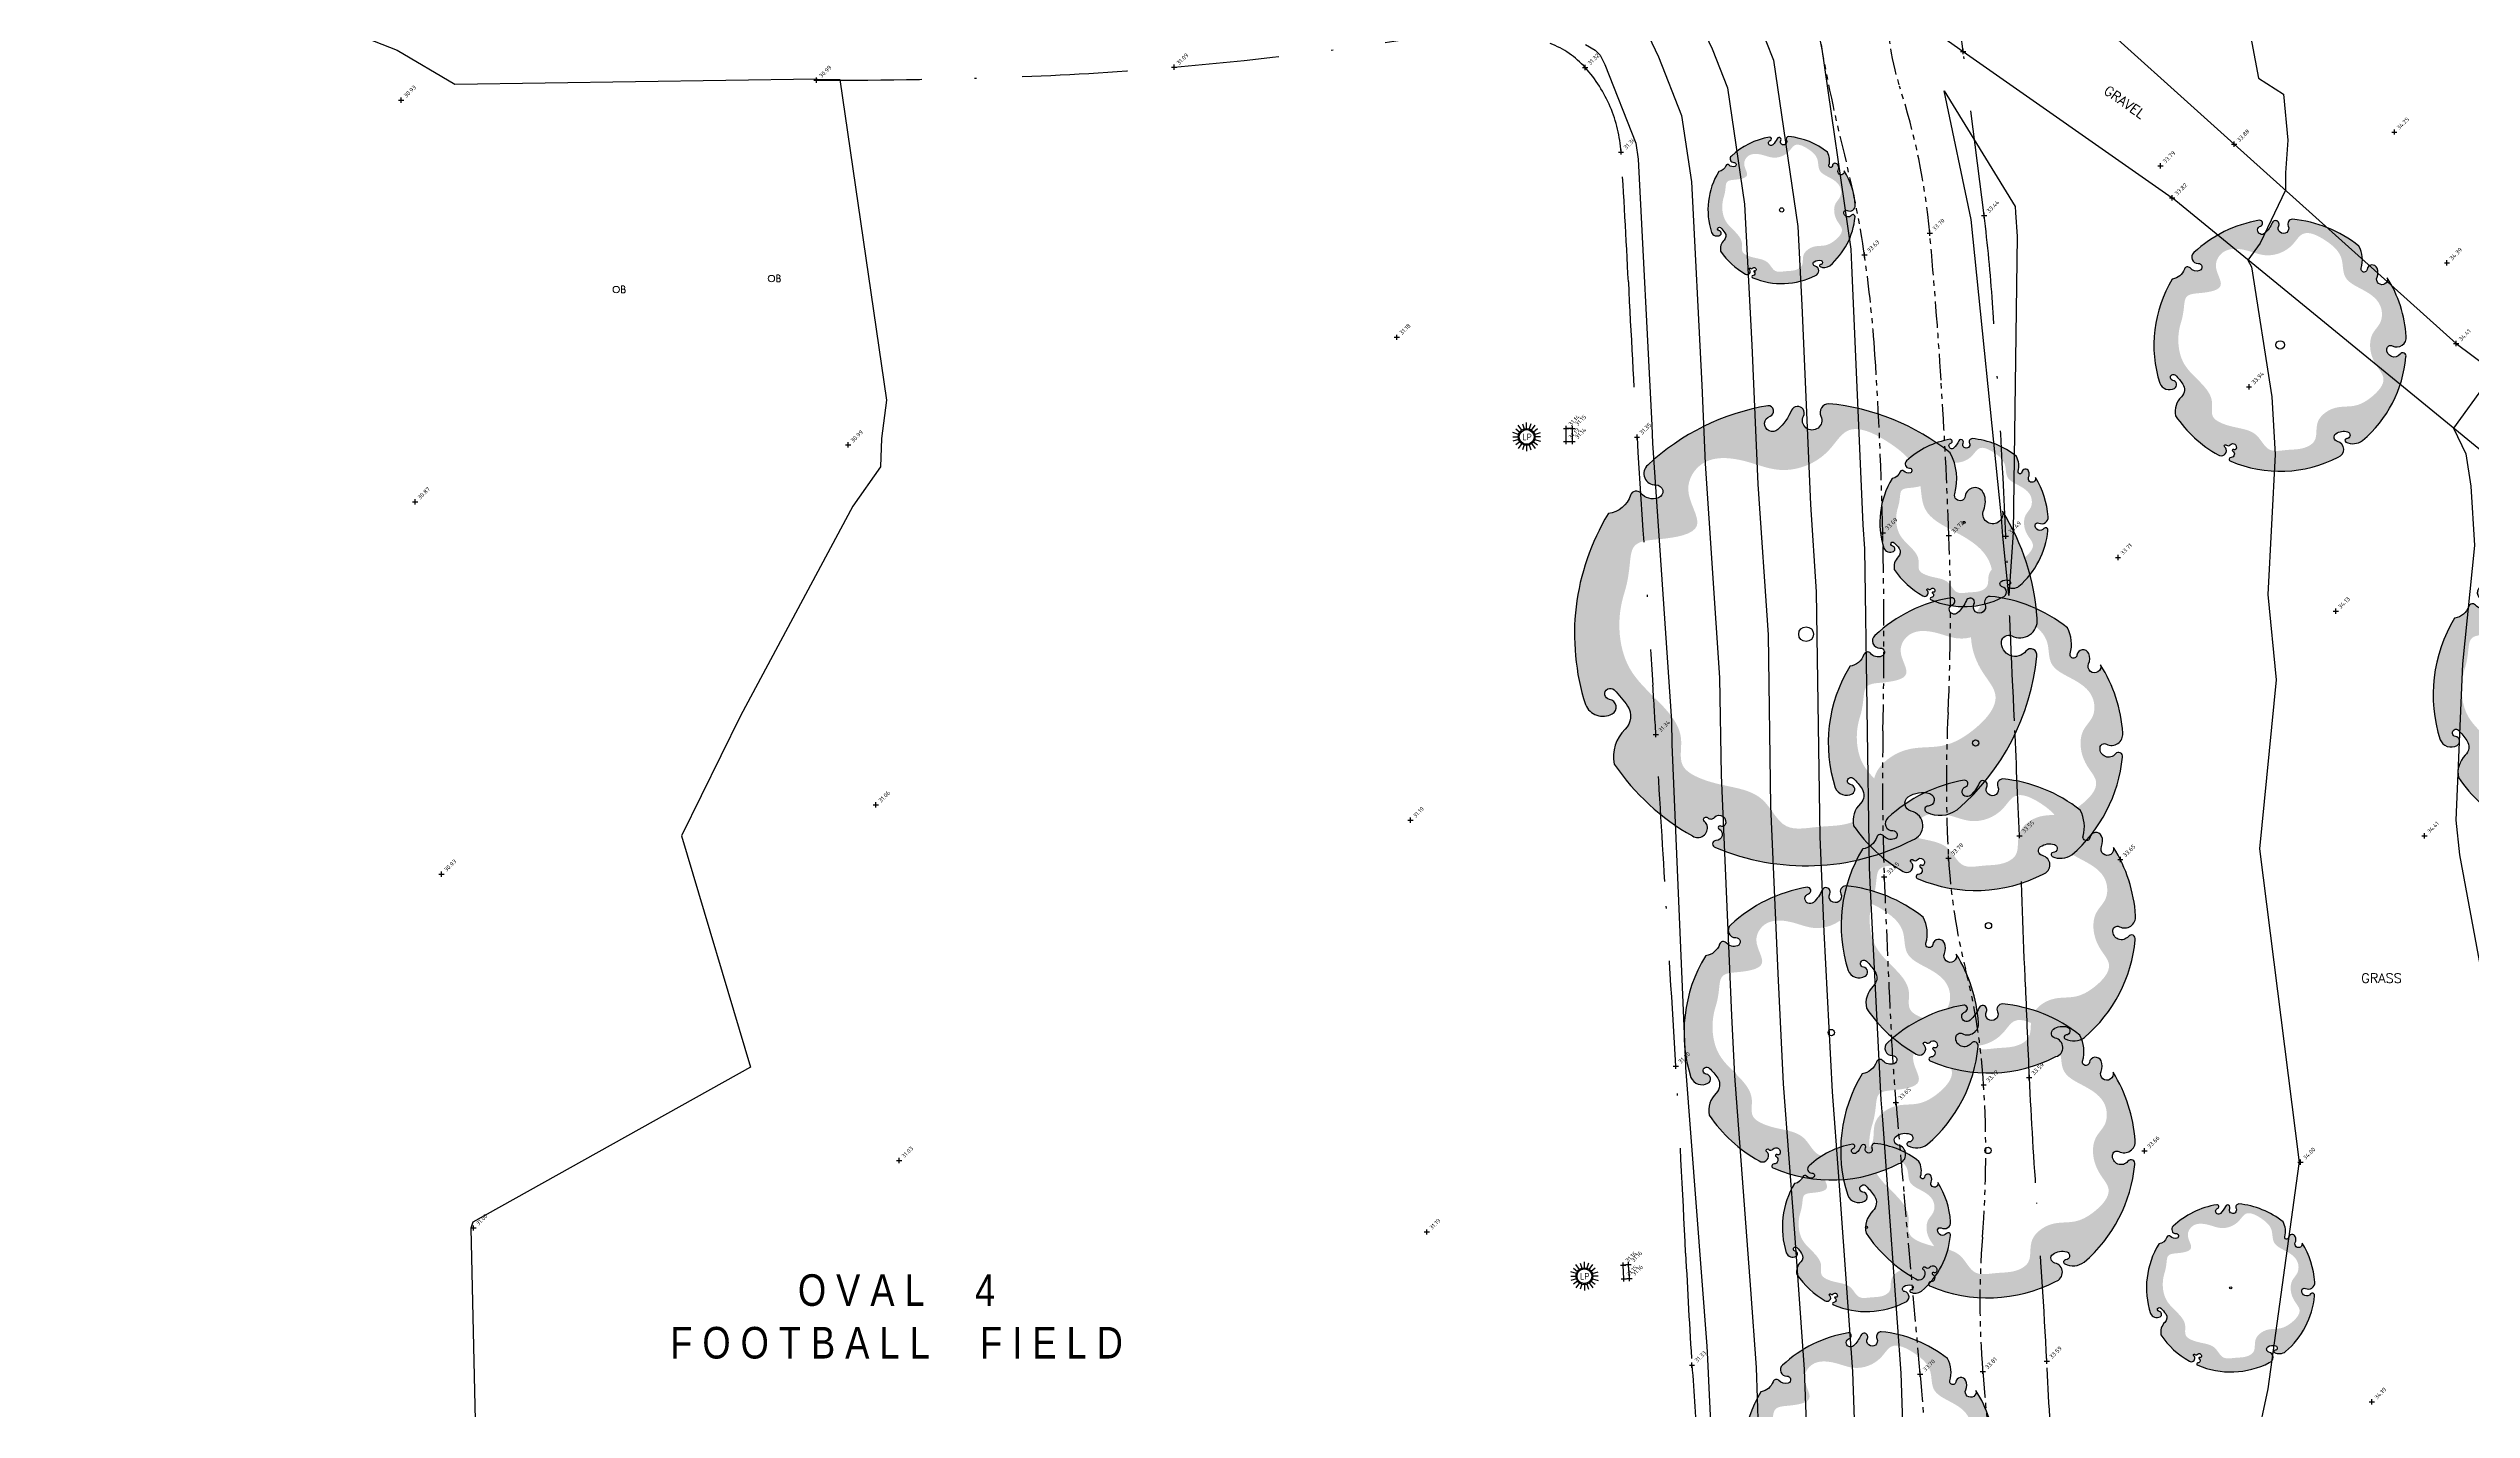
# Model space of a CAD drawing. Header units: metres. Extents: x 246075 to 247503, y 7418632 to 7419642.
# Drawn here: x 246626.3 to 246741.4, y 7418943.2 to 7419007.9 of the extents above; entities that cross this region are included whole.
import ezdxf
from ezdxf.enums import TextEntityAlignment as Align

# ---------------------------------------------------------------- set-up
doc = ezdxf.new("R2010")
doc.units = ezdxf.units.M
doc.linetypes.add('DASHDOT', pattern=[10, 5, -2.5, 0, -2.5])
doc.linetypes.add('PHANTOM', pattern=[2.5, 1.25, -0.25, 0.25, -0.25, 0.25, -0.25])
for name, color, linetype in [('-TEXT', 7, 'Continuous'), ('102_TOP_OF_BANK', 37, 'PHANTOM'), ('102_TOP_OF_BANK-L', 37, 'PHANTOM'), ('102_TOP_OF_BANK-S', 37, 'PHANTOM'), ('103_TOE_OF_BATTER', 37, 'DASHDOT'), ('103_TOE_OF_BATTER-L', 37, 'DASHDOT'), ('103_TOE_OF_BATTER-S', 37, 'DASHDOT'), ('104_EXISTING_SURFACE-L', 35, 'Continuous'), ('104_EXISTING_SURFACE-S', 35, 'Continuous'), ('201_SINGLE_TREE-H', 63, 'Continuous'), ('201_SINGLE_TREE-S', 96, 'Continuous'), ('405_EDGE_FORMATION', 33, 'Continuous'), ('405_EDGE_FORMATION-L', 33, 'Continuous'), ('405_EDGE_FORMATION-S', 33, 'Continuous'), ('EX-BOLLARD_(SLS)', 89, 'Continuous'), ('Surface_Contours_Major', 4, 'Continuous'), ('Surface_Contours_Minor', 253, 'Continuous')]:
    doc.layers.add(name, color=color, linetype=linetype)
for name, color, linetype, true_color in [('762_UNCLASSIFIED_PIT', 7, 'Continuous', 0xff64ac), ('762_UNCLASSIFIED_PIT-L', 7, 'Continuous', 0xff64ac), ('762_UNCLASSIFIED_PIT-S', 7, 'Continuous', 0xff64ac), ('EX-LIGHT_(SLS)', 7, 'Continuous', 0xffa500)]:
    doc.layers.add(name, color=color, linetype=linetype, true_color=true_color)
doc.styles.add('BOLD', font='ARIALN.TTF')
doc.styles.add('ISO', font='iso.shx')
doc.styles.add('ISO2.5', font='isocp.shx', dxfattribs={"height": 2.5})
doc.styles.get("Standard").update_dxf_attribs({"font": 'SIMPLEX.shx'})

# ---------------------------------------------------------------- blocks, each defined once
blk = doc.blocks.new('CROSS')
at = {"color": 0, "linetype": 'Continuous'}
for p, q in [((-0.5, 0), (0.5, 0)), ((0, -0.5), (0, 0.5))]:
    blk.add_line(p, q, dxfattribs=at)
blk = doc.blocks.new('201C')
at = {"layer": '201_SINGLE_TREE-H', "transparency": 33554534}
h = blk.add_hatch(color=256, dxfattribs=at)
h.paths.add_polyline_path([(-0.3717, -0.3344, 0.222926), (0.0196, -0.4996, 0.770799), (0.0439, -0.4417, -0.650302), (0.0511, -0.4116, -0.234737), (0.0964, -0.4247, -0.847312), (0.0816, -0.4475, 0.78443), (0.0732, -0.4583, 0.276934), (0.1352, -0.4813, 0.193599), (0.4309, -0.2536, 0.800435), (0.4144, -0.2337, -0.75216), (0.3757, -0.1925, -0.528914), (0.4006, -0.1909, 0.594112), (0.4663, -0.1804, 0.123805), (0.4962, 0.0616, -1.41759), (0.4607, 0.0811, 0.206906), (0.4758, 0.1133, 0.759729), (0.4374, 0.1252, -1.073307), (0.4187, 0.1392, 0.194379), (0.4474, 0.2231, 0.144612), (0.2544, 0.4304, 0.53339), (0.2277, 0.4128, -1.592592), (0.1939, 0.4293, 1.030038), (0.1758, 0.4513, -0.10361), (0.1314, 0.4262, -1.238487), (0.1282, 0.4593, 0.884725), (0.1336, 0.4818, 0.147549), (-0.1551, 0.4753, 0.71725), (-0.1579, 0.4291, -0.864032), (-0.1646, 0.4015, -0.310704), (-0.1946, 0.4266, 0.58143), (-0.2167, 0.4321, -0.281558), (-0.2766, 0.4162), (-0.2775, 0.4159, 0.217121), (-0.4959, 0.0634), (-0.4959, 0.0634, 0.440011), (-0.4522, 0.021, 0.723973), (-0.4442, 0.0516, -1.384648), (-0.4262, 0.0659, -0.051107), (-0.4149, 0.0223, -0.361502), (-0.441, -0.0208, 0.256822), (-0.4937, -0.0791, 0.116166), (-0.4065, -0.2911, 0.67803), (-0.3682, -0.2843, 0.170035), (-0.3696, -0.274, -1.054701), (-0.3596, -0.2696, 0.431903), (-0.3468, -0.2749, -0.910728), (-0.3329, -0.2993, -0.42046), (-0.3418, -0.2976, 1.007885), (-0.3479, -0.3018, -0.766634), (-0.3646, -0.3216, 0.938602), (-0.3717, -0.3344)])
edge = h.paths.add_edge_path(flags=16)
edge.add_spline(control_points=[(-0.3177, 0.2468), (-0.303, 0.2628), (-0.2856, 0.2893), (-0.256, 0.3411), (-0.1928, 0.3155), (-0.0921, 0.286), (-0.1162, 0.3941), (-0.0359, 0.4462), (0.0392, 0.3985), (0.1028, 0.3299), (0.1957, 0.3214), (0.2784, 0.3804), (0.3442, 0.2961), (0.3785, 0.2147), (0.3303, 0.1307), (0.3915, 0.0592), (0.4378, -0.0139), (0.4055, -0.0919), (0.3459, -0.1091), (0.3102, -0.1666), (0.3057, -0.2282), (0.3286, -0.3091), (0.2408, -0.3447), (0.1647, -0.3496), (0.103, -0.3142), (0.0463, -0.3153), (0.0047, -0.3356), (-0.0139, -0.3682), (-0.0327, -0.4069), (-0.0927, -0.4151), (-0.1463, -0.3868), (-0.23, -0.3665), (-0.2245, -0.2773), (-0.2864, -0.2294), (-0.3344, -0.1941), (-0.3737, -0.1409), (-0.3276, -0.0866), (-0.344, -0.0009), (-0.3866, 0.0828), (-0.3665, 0.1796), (-0.3359, 0.2271), (-0.3177, 0.2468)], knot_values=[0, 0, 0, 0, 0.064972, 0.101243, 0.15652, 0.245586, 0.324463, 0.387907, 0.486094, 0.554514, 0.671826, 0.728629, 0.823661, 0.919885, 0.989953, 1.075257, 1.171704, 1.23593, 1.293575, 1.346478, 1.426142, 1.479146, 1.570817, 1.644481, 1.712561, 1.774901, 1.807, 1.846291, 1.885582, 1.928182, 2.007036, 2.074591, 2.151638, 2.226455, 2.293426, 2.340744, 2.397548, 2.47317, 2.587294, 2.673595, 2.754259, 2.754259, 2.754259, 2.754259], degree=3, periodic=0)
at = {"layer": '201_SINGLE_TREE-S'}
blk.add_lwpolyline([(-0.3717, -0.3344, 0.222926), (0.0196, -0.4996, 0.770799), (0.0439, -0.4417, -0.650302), (0.0511, -0.4116, -0.234737), (0.0964, -0.4247, -0.847312), (0.0816, -0.4475, 0.78443), (0.0732, -0.4583, 0.276934), (0.1352, -0.4813, 0.193599), (0.4309, -0.2536, 0.800435), (0.4144, -0.2337, -0.75216), (0.3757, -0.1925, -0.528914), (0.4006, -0.1909, 0.594112), (0.4663, -0.1804, 0.123805), (0.4962, 0.0616, -1.41759), (0.4607, 0.0811, 0.206906), (0.4758, 0.1133, 0.759729), (0.4374, 0.1252, -1.073307), (0.4187, 0.1392, 0.194379), (0.4474, 0.2231, 0.144612), (0.2544, 0.4304, 0.53339), (0.2277, 0.4128, -1.592592), (0.1939, 0.4293, 1.030038), (0.1758, 0.4513, -0.10361), (0.1314, 0.4262, -1.238487), (0.1282, 0.4593, 0.884725), (0.1336, 0.4818, 0.147549), (-0.1551, 0.4753, 0.71725), (-0.1579, 0.4291, -0.864032), (-0.1646, 0.4015, -0.310704), (-0.1946, 0.4266, 0.58143), (-0.2167, 0.4321, -0.281558), (-0.2766, 0.4162), (-0.2775, 0.4159, 0.217121), (-0.4959, 0.0634), (-0.4959, 0.0634, 0.440011), (-0.4522, 0.021, 0.723973), (-0.4442, 0.0516, -1.384648), (-0.4262, 0.0659, -0.051107), (-0.4149, 0.0223, -0.361502), (-0.441, -0.0208, 0.256822), (-0.4937, -0.0791, 0.116166), (-0.4065, -0.2911, 0.67803), (-0.3682, -0.2843, 0.170035), (-0.3696, -0.274, -1.054701), (-0.3596, -0.2696, 0.431903), (-0.3468, -0.2749, -0.910728), (-0.3329, -0.2993, -0.42046), (-0.3418, -0.2976, 1.007885), (-0.3479, -0.3018, -0.766634), (-0.3646, -0.3216, 0.938602), (-0.3717, -0.3344)], format="xyb", dxfattribs=at)
blk = doc.blocks.new('201T')
at = {"layer": '201_SINGLE_TREE-S'}
blk.add_circle((0, 0), 0.5, dxfattribs=at)
blk = doc.blocks.new('BOLR')
at = {"color": 0, "linetype": 'Continuous', "lineweight": 13}
for p, q in [((0.34, 0.17), (0.25, 0.17)), ((0.25, 0.17), (0.25, -0.16)), ((0.34, 0.02), (0.25, 0.02)), ((0.25, 0.02), (0.26, 0.02)), ((0.39, 0.15), (0.34, 0.17)), ((0.34, 0.02), (0.39, 0.04)), ((0.38, 0.01), (0.34, 0.02)), ((0.42, -0.03), (0.38, 0.01)), ((0.41, 0.1), (0.39, 0.15)), ((0.39, 0.04), (0.41, 0.1)), ((0.25, -0.16), (0.34, -0.16)), ((0.25, -0.16), (0.26, -0.16)), ((0.34, -0.16), (0.38, -0.15)), ((0.38, -0.15), (0.42, -0.11)), ((0.43, -0.07), (0.42, -0.03)), ((0.42, -0.11), (0.43, -0.07))]:
    blk.add_line(p, q, dxfattribs=at)
blk.add_circle((0, 0), 0.15, dxfattribs=at)
blk = doc.blocks.new('LP')
at = {"layer": 'EX-LIGHT_(SLS)', "color": 0}
for p, q in [((-0.38, 0.12), (-0.65, 0.21)), ((-0.65, 0), (-0.4, 0)), ((-0.52, 0.38), (-0.32, 0.23)), ((-0.23, 0.32), (-0.4, 0.55)), ((-0.2, 0.62), (-0.12, 0.38)), ((0, 0.4), (0, 0.68)), ((0.2, 0.62), (0.12, 0.38)), ((0.23, 0.32), (0.4, 0.55)), ((0.52, 0.38), (0.32, 0.23)), ((0.38, 0.12), (0.65, 0.21)), ((-0.38, -0.12), (-0.65, -0.21)), ((-0.32, -0.23), (-0.52, -0.38)), ((-0.23, -0.32), (-0.4, -0.55)), ((-0.12, -0.38), (-0.2, -0.62)), ((0, -0.4), (0, -0.68)), ((0.12, -0.38), (0.2, -0.62)), ((0.23, -0.32), (0.4, -0.55)), ((0.32, -0.23), (0.52, -0.38)), ((0.38, -0.12), (0.65, -0.21)), ((0.65, 0), (0.4, 0))]:
    blk.add_line(p, q, dxfattribs=at)
for radius in [0.396, 0.349]:
    blk.add_circle((0, 0), radius, dxfattribs=at)
at = {"layer": 'EX-LIGHT_(SLS)', "color": 0, "style": 'ISO'}
blk.add_text('LP', height=0.315, dxfattribs=at).set_placement((0.02, 0), align=Align.MIDDLE_CENTER)
blk = doc.blocks.new('G')
at = {"layer": '-TEXT'}
blk.add_text('GRASS', height=0.45, dxfattribs=at).set_placement((0.02, -0.24), align=Align.CENTER)
blk = doc.blocks.new('GR')
at = {"layer": '-TEXT'}
blk.add_text('GRAVEL', height=0.45, dxfattribs=at).set_placement((0.04, -0.22), align=Align.CENTER)

msp = doc.modelspace()

# ---------------------------------------------------------------- linework, layer by layer
at = {"layer": '102_TOP_OF_BANK'}
for points in [[(246718.73, 7418938.7, -0.003568), (246718.16, 7418945.05, -0.040433), (246718.14, 7418951.43, 0.035623), (246718.2, 7418958.66, 0.045779), (246717.34, 7418964.16, -0.04777), (246716.53, 7418969.43, -0.02598), (246716.51, 7418976.34, 0.021381), (246716.55, 7418984.74, 0.006575), (246716.18, 7418992.12, 0.006952), (246715.64, 7418999.1, 0.056101), (246714.2, 7419006.09, -0.093938), (246713.65, 7419010.35, -0.003643)], [(246710.37, 7419008.61, 0.018688), (246711.68, 7419002.44, -0.026502), (246712.54, 7418998.07, -0.018991), (246713.04, 7418993.33, -0.010724), (246713.41, 7418984.88, -0.010666), (246713.42, 7418975.47, 0.014478), (246713.48, 7418968.53, 0.003415), (246713.82, 7418960.91, 0.008421), (246714.03, 7418957.82, 0.001661), (246714.42, 7418953.48, -0.000844), (246715.19, 7418944.92, -0.000988), (246715.74, 7418938.62, -0.001357)]]:
    msp.add_lwpolyline(points, format="xyb", dxfattribs=at)
at = {"layer": '103_TOE_OF_BATTER'}
for points in [[(246697.62, 7419008.11, -0.120307), (246699.28, 7419006.97, -0.083201), (246700.47, 7419005.1, -0.083834), (246700.98, 7419002.96, -0.004451), (246701.33, 7418996.79, 0.003725), (246701.74, 7418989.42, 0.000106), (246702.49, 7418977.64, -0.000529), (246702.64, 7418975.29, -0.000395), (246703.06, 7418968.31, -0.000315), (246703.58, 7418959.55, -0.002841), (246704.05, 7418950.66, 0.004758), (246704.35, 7418945.35, 0.000145), (246704.62, 7418941.4, 0.000057), (246705.3, 7418931.28, 0.000011), (246705.49, 7418928.48, 0.000003), (246706.2, 7418917.81, 0.000938)], [(246721.47, 7418940.23, 0.000353), (246721.2, 7418945.54, 0.005926), (246720.72, 7418953.06, -0.0075), (246720.36, 7418959, -0.00234), (246720.18, 7418963.32, 0.00141), (246719.9, 7418970.49, 0.000684), (246719.66, 7418975.95, 0.000426), (246719.26, 7418984.72, 0.005465), (246718.62, 7418995.8, 0.014539), (246718.22, 7418999.95), (246717.23, 7419007.74), (246716.71, 7419011.79)], [(246662.78, 7419006.37, 0.009113), (246672.55, 7419006.54, 0.012335), (246679.76, 7419006.99, 0.016642), (246690.4, 7419008.26, -0.039111)]]:
    msp.add_lwpolyline(points, format="xyb", dxfattribs=at)
at = {"layer": '405_EDGE_FORMATION'}
for p, q in [((246730.1, 7419003.33), (246718.28, 7419013.98)), ((246715.29, 7419009.1), (246717.23, 7419007.74)), ((246717.23, 7419007.74), (246727.15, 7419000.78)), ((246730.1, 7419003.33), (246740.64, 7418993.87)), ((246748.43, 7418983.36), (246727.15, 7419000.78)), ((246740.64, 7418993.87), (246751.39, 7418985.84))]:
    msp.add_line(p, q, dxfattribs=at)
at = {"layer": '762_UNCLASSIFIED_PIT'}
for p, q in [((246698.68, 7418989.83), (246698.37, 7418989.83)), ((246698.37, 7418989.21), (246698.37, 7418989.83)), ((246698.68, 7418989.21), (246698.68, 7418989.83)), ((246698.37, 7418989.21), (246698.68, 7418989.21)), ((246701.34, 7418950.12), (246701.08, 7418950.1)), ((246701.11, 7418949.44), (246701.08, 7418950.1)), ((246701.11, 7418949.44), (246701.38, 7418949.46)), ((246701.38, 7418949.46), (246701.34, 7418950.12))]:
    msp.add_line(p, q, dxfattribs=at)
at = {"layer": 'Surface_Contours_Major'}
for points, elevation in [([(246627.87, 7419013.68), (246642.87, 7419007.79), (246645.61, 7419006.19), (246662.77, 7419006.43), (246662.83, 7419006.42), (246663.89, 7419006.41), (246666.11, 7418991.17), (246665.87, 7418989.36), (246665.82, 7418988.01), (246664.5, 7418986.14), (246659.17, 7418976.18), (246656.37, 7418970.48), (246659.64, 7418959.49), (246646.46, 7418952.14), (246646.36, 7418951.85), (246646.73, 7418935.69)], 31), ([(246730.21, 7419012.02), (246731.25, 7419006.46), (246732.43, 7419005.7), (246732.64, 7419003.52), (246732.53, 7419001.97), (246732.53, 7419001.15), (246731.33, 7418998.63), (246730.75, 7418997.83), (246730.91, 7418997.5), (246731.89, 7418991.33), (246732.04, 7418988.59), (246731.7, 7418981.94), (246732.09, 7418977.9), (246731.3, 7418969.87), (246733.17, 7418955.09), (246733.18, 7418954.98), (246733.16, 7418954.91), (246731.7, 7418944.22), (246730.58, 7418939.03)], 34), ([(246701.96, 7419009.18), (246702.76, 7419007.48), (246703.86, 7419004.7), (246704.32, 7419001.55), (246704.82, 7418991.88), (246704.98, 7418988.16), (246705.66, 7418977.99), (246705.73, 7418973.36), (246706.22, 7418961.95), (246706.37, 7418959.09), (246707.13, 7418948.93), (246707.4, 7418945.23), (246707.5, 7418942.32)], 32), ([(246707.86, 7419008.24), (246708.22, 7419007.32), (246709.37, 7418999.42), (246709.56, 7418995.68), (246709.97, 7418986.22), (246710.25, 7418982.07), (246710.42, 7418970.44), (246710.61, 7418965.93), (246711, 7418958.33), (246711.3, 7418954.31), (246711.97, 7418945.05), (246712.22, 7418937.78)], 33)]:
    msp.add_lwpolyline(points, dxfattribs=dict(at, elevation=elevation))
at = {"layer": 'Surface_Contours_Minor'}
for points, elevation in [([(246703.92, 7419010.81), (246705.31, 7419007.86), (246706.04, 7419006.01), (246706.84, 7419000.49), (246707.19, 7418993.78), (246707.47, 7418987.19), (246707.96, 7418980.03), (246708.08, 7418971.9), (246708.42, 7418963.94), (246708.68, 7418958.71), (246709.22, 7418951.62), (246709.68, 7418945.14), (246709.86, 7418940.05)], 32.5), ([(246699.3, 7419008.06), (246699.76, 7419007.79), (246699.99, 7419007.56), (246700.21, 7419007.11), (246701.68, 7419003.38), (246701.79, 7419002.62), (246702.45, 7418989.98), (246702.48, 7418989.13), (246703.37, 7418975.95), (246703.39, 7418974.82), (246704.03, 7418959.96), (246704.05, 7418959.48), (246705.05, 7418946.24), (246705.11, 7418945.32), (246705.14, 7418944.6), (246705.76, 7418931.4)], 31.5), ([(246710.48, 7419008.07), (246711.89, 7418998.35), (246711.93, 7418997.58), (246712.46, 7418985.25), (246712.54, 7418984.11), (246712.77, 7418968.98), (246712.81, 7418967.92), (246713.32, 7418957.94), (246713.39, 7418956.99), (246714.26, 7418944.96), (246714.58, 7418935.5)], 33.5), ([(246742.05, 7418991.96), (246740.51, 7418989.84), (246741.1, 7418988.63), (246741.34, 7418987.09), (246741.5, 7418984.28), (246740.93, 7418978.65), (246740.62, 7418971.23), (246740.79, 7418969.58), (246741.81, 7418964.12)], 34.5)]:
    msp.add_lwpolyline(points, dxfattribs=dict(at, elevation=elevation))
at = {"layer": 'Surface_Contours_Minor', "elevation": 33.5}
msp.add_lwpolyline([(246719.7, 7419000.37), (246719.71, 7419000.09), (246719.79, 7418998.94), (246719.6, 7418984.92), (246719.59, 7418984.65), (246719.39, 7418981.9), (246719.11, 7418984.72), (246719.04, 7418985.6), (246717.61, 7418999.75), (246716.33, 7419005.86)], close=True, dxfattribs=at)

# ---------------------------------------------------------------- block references
at = {"layer": '-TEXT', "rotation": 324.9417224249583}
msp.add_blockref('GR', (246724.86, 7419005.35), dxfattribs=at)
at = {"layer": '-TEXT'}
msp.add_blockref('G', (246737.07, 7418963.74, 34), dxfattribs=at)
at = {"layer": '102_TOP_OF_BANK-S', "xscale": 0.25, "yscale": 0.25, "zscale": 0.25}
for p in [(246717.23, 7419007.74), (246715.64, 7418999.1), (246712.54, 7418998.07), (246713.41, 7418984.88), (246716.55, 7418984.74), (246716.53, 7418969.43), (246713.48, 7418968.53), (246718.2, 7418958.66), (246714.03, 7418957.82), (246715.19, 7418944.92), (246718.16, 7418945.05)]:
    msp.add_blockref('CROSS', p, dxfattribs=at)
at = {"layer": '103_TOE_OF_BATTER-S', "xscale": 0.25, "yscale": 0.25, "zscale": 0.25}
for p in [(246679.76, 7419006.99), (246699.28, 7419006.97), (246662.78, 7419006.37), (246700.98, 7419002.96), (246718.22, 7418999.95), (246701.74, 7418989.42), (246719.26, 7418984.72), (246702.64, 7418975.29), (246719.9, 7418970.49), (246703.58, 7418959.55), (246720.36, 7418959), (246704.35, 7418945.35), (246721.2, 7418945.54)]:
    msp.add_blockref('CROSS', p, dxfattribs=at)
at = {"layer": '104_EXISTING_SURFACE-S', "xscale": 0.25, "yscale": 0.25, "zscale": 0.25}
for p in [(246643.06, 7419005.42), (246737.7, 7419003.91), (246726.6, 7419002.31), (246740.2, 7418997.7), (246690.34, 7418994.16), (246730.8, 7418991.81), (246664.28, 7418989.05), (246643.72, 7418986.34), (246724.58, 7418983.7), (246734.92, 7418981.15), (246665.6, 7418971.95), (246690.98, 7418971.23), (246739.13, 7418970.48), (246724.69, 7418969.36), (246644.97, 7418968.66), (246666.7, 7418955.06), (246725.84, 7418955.52), (246733.24, 7418954.98), (246646.49, 7418951.86), (246691.76, 7418951.67), (246736.63, 7418943.6)]:
    msp.add_blockref('CROSS', p, dxfattribs=at)
at = {"layer": '201_SINGLE_TREE-S', "rotation": 25}
for name, p, xscale, yscale, zscale in [('201C', (246708.61, 7419000.21), 7, 7, 7), ('201C', (246732.28, 7418993.8), 12, 12, 12), ('201T', (246708.61, 7419000.21), 0.2, 0.2, 0.2), ('201C', (246709.77, 7418980.06), 22, 22, 22), ('201T', (246732.28, 7418993.8), 0.4, 0.4, 0.4), ('201C', (246717.27, 7418985.37), 8, 8, 8), ('201C', (246746.54, 7418977.18), 14, 14, 14), ('201T', (246717.27, 7418985.37), 0.1, 0.1, 0.1), ('201C', (246717.82, 7418974.89), 14, 14, 14), ('201T', (246709.77, 7418980.06), 0.7, 0.7, 0.7), ('201C', (246718.43, 7418966.22), 14, 14, 14), ('201T', (246717.82, 7418974.89), 0.3, 0.3, 0.3), ('201C', (246710.97, 7418961.14), 14, 14, 14), ('201T', (246718.43, 7418966.22), 0.3, 0.3, 0.3), ('201C', (246718.41, 7418955.54), 14, 14, 14), ('201T', (246710.97, 7418961.14), 0.3, 0.3, 0.3), ('201C', (246712.64, 7418951.89), 8, 8, 8), ('201T', (246718.41, 7418955.54), 0.3, 0.3, 0.3), ('201C', (246729.93, 7418949.02), 8, 8, 8), ('201T', (246712.64, 7418951.89), 0.1, 0.1, 0.1), ('201C', (246712.75, 7418940.96), 12, 12, 12), ('201T', (246729.93, 7418949.02), 0.1, 0.1, 0.1), ('201C', (246713.4, 7418932.13), 20, 20, 20)]:
    msp.add_blockref(name, p, dxfattribs=dict(at, xscale=xscale, yscale=yscale, zscale=zscale))
at = {"layer": '405_EDGE_FORMATION-S', "xscale": 0.25, "yscale": 0.25, "zscale": 0.25}
for p in [(246730.1, 7419003.33), (246727.15, 7419000.78), (246740.64, 7418993.87)]:
    msp.add_blockref('CROSS', p, dxfattribs=at)
at = {"layer": '762_UNCLASSIFIED_PIT-S', "xscale": 0.25, "yscale": 0.25, "zscale": 0.25}
for p in [(246698.37, 7418989.83), (246698.68, 7418989.83), (246698.37, 7418989.21), (246698.68, 7418989.21), (246701.08, 7418950.1), (246701.11, 7418949.44), (246701.34, 7418950.12), (246701.38, 7418949.46)]:
    msp.add_blockref('CROSS', p, dxfattribs=at)
at = {"layer": 'EX-BOLLARD_(SLS)'}
for p in [(246653.27, 7418996.43), (246660.64, 7418996.95)]:
    msp.add_blockref('BOLR', p, dxfattribs=at)
at = {"layer": 'EX-LIGHT_(SLS)'}
for p in [(246696.5, 7418989.43), (246699.24, 7418949.57)]:
    msp.add_blockref('LP', p, dxfattribs=at)

# ---------------------------------------------------------------- texts
at = {"layer": '-TEXT', "style": 'BOLD'}
for s, p in [('O V A L     4', (246666.58, 7418948.16)), ('F O O T B A L L     F I E L D', (246666.58, 7418945.66))]:
    msp.add_text(s, height=1.5, dxfattribs=at).set_placement(p, align=Align.CENTER)
at = {"layer": '102_TOP_OF_BANK-L', "style": 'ISO2.5'}
for s, p in [('33.70', (246715.81, 7418999.27)), ('33.63', (246712.71, 7418998.24)), ('33.69', (246713.57, 7418985.05)), ('33.72', (246716.72, 7418984.9)), ('33.78', (246716.7, 7418969.6)), ('33.65', (246713.65, 7418968.7)), ('33.65', (246714.2, 7418957.99)), ('33.72', (246718.37, 7418958.83)), ('33.70', (246715.36, 7418945.09)), ('33.81', (246718.32, 7418945.21))]:
    msp.add_text(s, height=0.2, rotation=45, dxfattribs=at).set_placement(p, align=Align.MIDDLE_LEFT)
at = {"layer": '103_TOE_OF_BATTER-L', "style": 'ISO2.5'}
for s, p in [('30.99', (246662.95, 7419006.53)), ('31.09', (246679.93, 7419007.15)), ('31.32', (246699.45, 7419007.14)), ('31.34', (246701.15, 7419003.13)), ('33.44', (246718.39, 7419000.12)), ('31.35', (246701.91, 7418989.59)), ('33.49', (246719.43, 7418984.88)), ('31.34', (246702.8, 7418975.46)), ('33.55', (246720.06, 7418970.66)), ('31.40', (246703.75, 7418959.72)), ('33.59', (246720.52, 7418959.17)), ('31.33', (246704.52, 7418945.52)), ('33.59', (246721.37, 7418945.7))]:
    msp.add_text(s, height=0.2, rotation=45, dxfattribs=at).set_placement(p, align=Align.MIDDLE_LEFT)
at = {"layer": '104_EXISTING_SURFACE-L', "style": 'ISO2.5'}
for s, p in [('30.93', (246643.23, 7419005.59)), ('34.25', (246737.86, 7419004.07)), ('33.79', (246726.76, 7419002.47)), ('34.39', (246740.37, 7418997.87)), ('31.18', (246690.51, 7418994.33)), ('33.94', (246730.97, 7418991.98)), ('30.99', (246664.45, 7418989.21)), ('30.87', (246643.89, 7418986.51)), ('33.71', (246724.74, 7418983.87)), ('34.13', (246735.08, 7418981.32)), ('31.06', (246665.77, 7418972.12)), ('31.19', (246691.15, 7418971.39)), ('33.65', (246724.86, 7418969.53)), ('34.41', (246739.3, 7418970.65)), ('30.93', (246645.14, 7418968.83)), ('31.03', (246666.87, 7418955.23)), ('33.66', (246726.01, 7418955.69)), ('34.00', (246733.41, 7418955.15)), ('31.00', (246646.66, 7418952.03)), ('31.19', (246691.93, 7418951.83)), ('34.19', (246736.8, 7418943.77))]:
    msp.add_text(s, height=0.2, rotation=45, dxfattribs=at).set_placement(p, align=Align.MIDDLE_LEFT)
at = {"layer": '405_EDGE_FORMATION-L', "style": 'ISO2.5'}
for s, p in [('33.88', (246730.27, 7419003.49)), ('33.82', (246727.32, 7419000.94)), ('34.41', (246740.81, 7418994.03))]:
    msp.add_text(s, height=0.2, rotation=45, dxfattribs=at).set_placement(p, align=Align.MIDDLE_LEFT)
at = {"layer": '762_UNCLASSIFIED_PIT-L', "style": 'ISO2.5'}
for s, p in [('31.14', (246698.54, 7418990)), ('31.13', (246698.54, 7418989.38)), ('31.15', (246698.85, 7418990)), ('31.14', (246698.85, 7418989.38)), ('31.16', (246701.24, 7418950.27)), ('31.16', (246701.51, 7418950.29)), ('31.15', (246701.28, 7418949.61)), ('31.16', (246701.55, 7418949.63))]:
    msp.add_text(s, height=0.2, rotation=45, dxfattribs=at).set_placement(p, align=Align.MIDDLE_LEFT)

doc.saveas('drawing.dxf')
